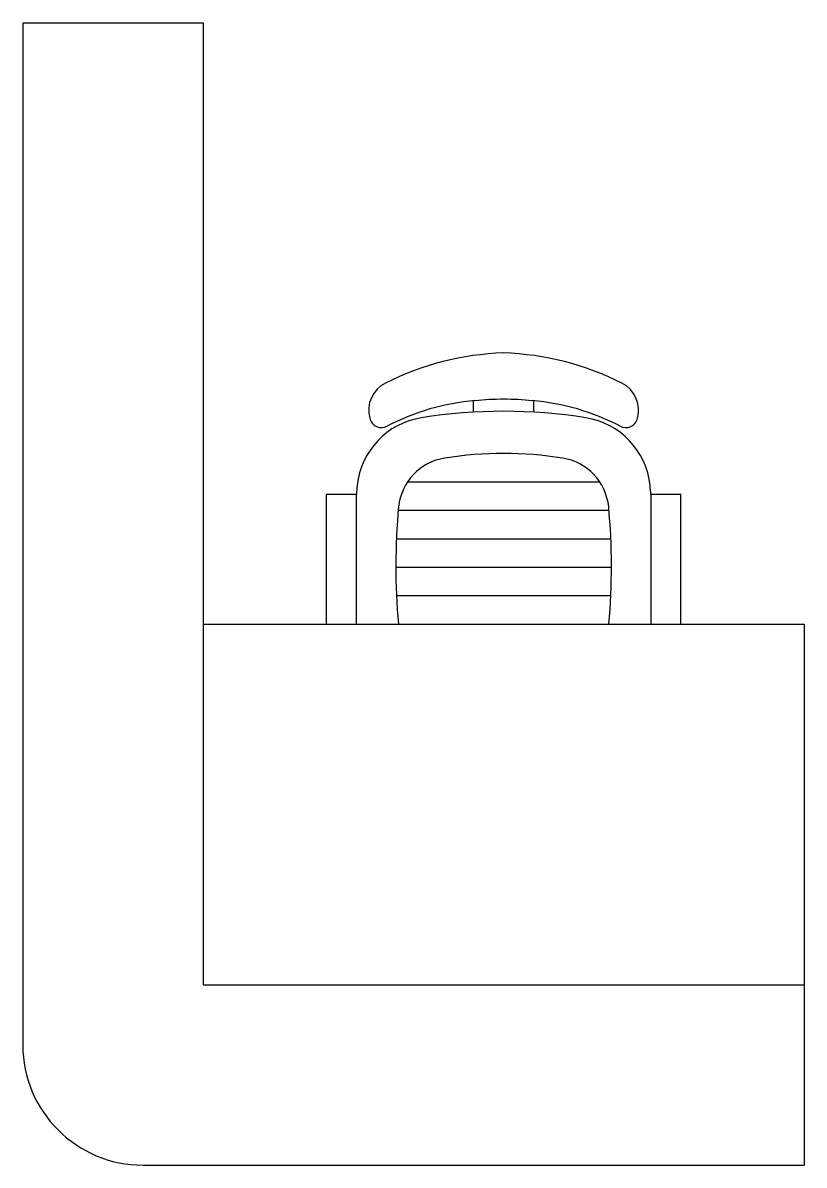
# Model space of a CAD drawing. Header units: millimetres. Extents: x -793.18 to -791.88, y 2688.22 to 2690.12.
import ezdxf

# ---------------------------------------------------------------- set-up
doc = ezdxf.new("R2010")
doc.units = ezdxf.units.MM
doc.header["$LTSCALE"] = 10
doc.layers.add('Móveis_cadeiras', color=2, linetype='Continuous')
doc.layers.add('Móveis_estações', color=2, linetype='Continuous')

msp = doc.modelspace()

# ---------------------------------------------------------------- linework, layer by layer
at = {"layer": 'Móveis_cadeiras'}
for p, q in [((-792.4311, 2689.4719), (-792.4311, 2689.491)), ((-792.3311, 2689.4719), (-792.3311, 2689.491))]:
    msp.add_line(p, q, dxfattribs=at)
at = {"layer": 'Móveis_cadeiras', "color": 1}
for p, q in [((-792.5408, 2689.356), (-792.2213, 2689.356)), ((-792.5563, 2689.3086), (-792.2058, 2689.3086)), ((-792.5594, 2689.2613), (-792.2027, 2689.2613)), ((-792.5604, 2689.214), (-792.2017, 2689.214)), ((-792.5593, 2689.1667), (-792.2028, 2689.1667))]:
    msp.add_line(p, q, dxfattribs=at)
at = {"layer": 'Móveis_cadeiras'}
for points in [[(-792.1584, 2689.4618, 0.35992), (-792.1844, 2689.5202, 0.10805), (-792.3811, 2689.5703, 0.10805), (-792.5777, 2689.5202, 0.35992), (-792.6037, 2689.4618)], [(-792.1361, 2689.3346, 0.002688), (-792.1374, 2689.3498, 0.340817), (-792.2441, 2689.4624, 0.07931), (-792.518, 2689.4624, 0.340817)], [(-792.518, 2689.4624, 0.340817), (-792.6247, 2689.3498, 0.002688), (-792.6261, 2689.3346, 0.328643)], [(-792.2059, 2689.1194, 0.045416), (-792.2063, 2689.3144, 0.340817), (-792.2831, 2689.3954, 0.079866), (-792.479, 2689.3954, 0.340817), (-792.5558, 2689.3144, 0.045416), (-792.5562, 2689.1194, 0.045416)]]:
    msp.add_lwpolyline(points, format="xyb", dxfattribs=at)
for points in [[(-792.6261, 2689.1194), (-792.6261, 2689.3346), (-792.6761, 2689.3346), (-792.6761, 2689.1194)], [(-792.0861, 2689.1194), (-792.0861, 2689.3346), (-792.1361, 2689.3346), (-792.1361, 2689.1194)]]:
    msp.add_lwpolyline(points, dxfattribs=at)
for centre, radius, start, end in [((-792.3972, 2689.1105), 0.3818, 94.7148, 117.7352), ((-792.3811, 2688.998), 0.4952, 84.4899, 95.5101), ((-792.3649, 2689.1105), 0.3818, 62.2648, 85.2852), ((-792.5842, 2689.4661), 0.02, 192.3844, 297.7352), ((-792.1779, 2689.4661), 0.02, 242.2648, 347.6156)]:
    msp.add_arc(centre, radius, start, end, dxfattribs=at)
at = {"layer": 'Móveis_estações'}
for p, q in [((-793.1811, 2690.1194), (-792.8811, 2690.1194)), ((-793.1811, 2690.1194), (-793.1811, 2688.4194)), ((-792.8811, 2690.1194), (-792.8811, 2688.5194)), ((-792.8811, 2689.1194), (-791.8811, 2689.1194)), ((-791.8811, 2689.1194), (-791.8811, 2688.2194)), ((-792.8811, 2688.5194), (-791.8811, 2688.5194)), ((-792.9811, 2688.2194), (-791.8811, 2688.2194))]:
    msp.add_line(p, q, dxfattribs=at)
msp.add_arc((-792.9811, 2688.4194), 0.2, 180, 270, dxfattribs=at)

doc.saveas('drawing.dxf')
